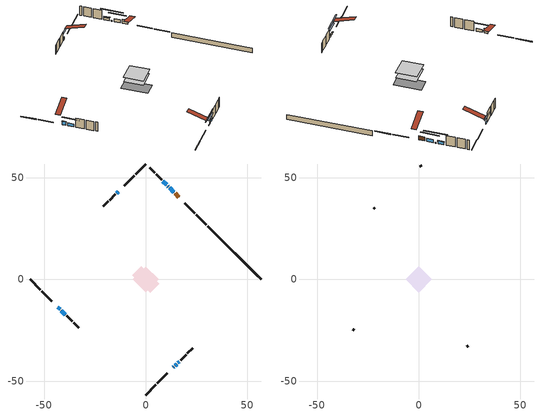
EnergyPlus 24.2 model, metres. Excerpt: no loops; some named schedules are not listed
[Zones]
conditioned space
 floor outside (Floor1 construction): -1.47,0 0,1.47 1.47,0 0,-1.47 z0.46
 floor adiabatic (AdiabaticFloorConstruction): -6.35,0 0,6.35 6.35,0 0,-6.35 z2.9
 floor foundation (Slab1 construction): -6.57,2.09 -2.09,6.57 6.57,-2.09 2.09,-6.57 z-1.98
 wall outside (RimJoist1 construction): 0,-56.82 5.01,-51.81 / -56.82,0 -51.81,-5.01 / 0,56.82 -5.01,51.81 / 29.87,26.95 24.86,31.96 z0.46:0.76
 wall outside (RimJoist2 construction): 5.67,-51.15 10.6,-46.22 / -51.15,-5.67 -46.22,-10.6 / -5.67,51.15 -10.6,46.22 / 24.2,32.62 19.27,37.55 z0.46:0.76
 wall outside (AdiabaticWallConstruction 1): 16.28,40.54 14.46,42.36 z0.46:2.49
 wall outside (AdiabaticWallConstruction): 13.81,43.01 11.77,45.05 z0.46:2.05; -43.24,-13.59 -42.11,-14.71 z0.46:2.22; 11.11,45.71 10.89,45.93 / 13.58,-43.24 13.8,-43.02 z0.46:0.8; -13.58,43.24 -14.3,42.52 / 14.46,-42.37 15.17,-41.65 z0.46:1.58; -41.45,-15.37 -39.6,-17.22 z0.46:1.91; 10.24,46.58 8.48,48.34 z0.46:1.83; 15.83,-40.99 16.44,-40.38 z0.46:1.42
 wall outside (Wall1 construction): 17.1,-39.72 19.87,-36.95 / -38.94,-17.88 -36.17,-20.65 / -14.96,41.86 -17.73,39.09 / 7.83,48.99 5.06,51.76 z0.46:5.34
 wall outside (Wall2 construction): 20.53,-36.29 23.02,-33.8 / -35.51,-21.31 -33.02,-23.8 / -18.39,38.44 -20.88,35.94 / 4.4,52.42 1.9,54.92 z0.46:5.34
 wall foundation (FoundationWall1 construction): 30.53,26.3,-1.98 30.53,26.3,0.46 54.19,2.63,0.46 54.19,2.63,0.41 56.82,0,0.41 56.82,0,-1.98
 window (WindowConstruction): 13.81,43.02 11.77,45.05 z0.46:2.05
 window (WindowConstruction 6): -43.24,-13.59 -42.11,-14.71 z0.46:2.22
 window (WindowConstruction 7): 11.11,45.71 10.9,45.92 z0.46:0.79
 window (WindowConstruction 8): 13.59,-43.24 13.8,-43.02 z0.46:0.79
 window (WindowConstruction 1): -13.59,43.24 -14.3,42.52 z0.46:1.58
 window (WindowConstruction 2): 14.46,-42.36 15.17,-41.65 z0.46:1.58
 window (WindowConstruction 3): -41.45,-15.37 -39.6,-17.22 z0.46:1.9
 window (WindowConstruction 4): 10.24,46.58 8.49,48.34 z0.46:1.83
 window (WindowConstruction 5): 15.83,-40.99 16.44,-40.38 z0.46:1.42
 door (Door): 16.28,40.54 14.46,42.36 z0.46:2.49
 ceiling adiabatic (AdiabaticFloorConstruction): 0,-6.35 6.35,0 0,6.35 -6.35,0 z2.9
attic - vented
 floor to conditioned space (Floor2 construction Reversed): -6.51,0 0,6.51 6.51,0 0,-6.51 z5.34
 wall outside (Wall3 construction): 23.68,-33.14 24.27,-32.55 / -32.36,-24.46 -31.77,-25.05 / -21.54,35.28 -22.13,34.69 / 1.25,55.57 0.66,56.16 z0.46:5.34
 roof outside (Roof1 construction): 12.93,-43.89,5.34 6.58,-37.55,8.33 4.91,-39.22,8.33 11.26,-45.56,5.34; -43.89,-12.93,5.34 -37.55,-6.58,8.33 -39.22,-4.91,8.33 -45.56,-11.26,5.34; -12.93,43.89,5.34 -6.58,37.55,8.33 -4.91,39.22,8.33 -11.26,45.56,5.34; 16.94,39.88,5.34 10.59,33.54,8.33 12.27,31.86,8.33 18.61,38.21,5.34
shading: 9.9,46.92 15.67,41.15 15.96,41.44 10.19,47.21 z4.69; -41.97,-14.86 -43.38,-13.44 -43.67,-13.73 -42.26,-15.15 z2.42; 7.3,49.52 14.7,42.12 14.99,42.41 7.59,49.81 z5.87; 17.39,-39.43 9.99,-46.83 10.28,-47.12 17.68,-39.72 z5.87; -16.17,40.65 -11.72,45.1 -12.01,45.39 -16.46,40.94 z4.22; 17.04,-39.78 12.59,-44.23 12.88,-44.52 17.33,-40.07 z4.22; -37.73,-19.09 -43.32,-13.5 -43.61,-13.79 -38.02,-19.38 z4.54; 8.34,48.48 10.38,46.44 10.67,46.73 8.63,48.77 z2.03; 16.59,-40.24 15.69,-41.13 15.98,-41.43 16.88,-40.53 z1.62
[Building]
Building 1: Terrain=Suburbs
[Site:Location]
Ottawa Intl AP_ON: Latitude {deg}=45.32; Longitude {deg}=-75.67; Time Zone {hr}=-5; Elevation {m}=115; Keep Site Location Information=Yes
[Site:GroundTemperature:Shallow]
1.18808, -1.19398, -1.38475, -0.254337, 4.28362, 8.80044, 12.7163, 15.1969, 15.4076, 13.3901, 9.57408, 5.19582
[Site:WaterMainsTemperature]
Calculation Method=Schedule; Temperature Schedule=mains temperature schedule
[Material] Roughness=Rough; Thermal Absorptance=0.9
Name | Thickness {m} | Conductivity {W/m-K} | Density {kg/m3} | Specific Heat {J/kg-K} | Solar Absorptance | Visible Absorptance
asphalt or fiberglass shingles | 0.00635 | 0.162714 | 1121.4 | 1465.45 | 0.4 | 0.4
ceiling loosefill ins | 0.169333 | 0.0480833 | 16.02 | 1046.75 | 0.7 | 0.7
ceiling stud and cavity | 0.1397 | 0.547142 | 65.682 | 1177.47 | 0.7 | 0.7
concrete 4.0 in. | 0.1016 | 1.803125 | 2242.8 | 837.4 | 0.7 | 0.7
concrete 8.0 in. | 0.2032 | 1.803125 | 2242.8 | 837.4 | 0.7 | 0.7
door material | 0.04445 | 0.053851 | 512.64 | 1214.23 | 0.7 | 0.7
exterior vertical ins | 0.0460229 | 0.029427 | 32.04 | 1214.23 | 0.7 | 0.7
floor covering | 0.0127 | 0.0433444 | 54.468 | 1339.84 | 0.6 | 0.6
floor rigid ins; rim joist rigid ins | 0.051816 | 0.029427 | 32.04 | 1214.23 | 0.7 | 0.7
floor rigid ins 1; wall rigid ins | 0.512978 | 0.029427 | 32.04 | 1214.23 | 0.7 | 0.7
floor stud and cavity | 0.1397 | 0.726555 | 92.3553 | 1139.71 | 0.7 | 0.7
floor stud and cavity 1 | 0.1397 | 1.75129 | 37.0049 | 1207.88 | 0.7 | 0.7
furniture material conditioned space 1 | 0.1524 | 0.115458 | 640.8 | 1214.23 | 0.6 | 0.6
gypsum board | 0.0127 | 0.160291 | 801 | 837.4 | 0.6 | 0.6
gypsum board 1 | 0.0127 | 0.160291 | 801 | 837.4 | 0.7 | 0.7
osb sheathing 0.5 in. | 0.0127 | 0.115458 | 512.64 | 1214.23 | 0.7 | 0.7
osb sheathing 0.75 in. | 0.01905 | 0.115458 | 512.64 | 1214.23 | 0.7 | 0.7
osb sheathing 2.0 in. | 0.0508 | 0.115458 | 512.64 | 1214.23 | 0.7 | 0.7
rim joist stud and cavity | 0.0508 | 0.0451784 | 125.044 | 1163.47 | 0.6 | 0.6
rim joist stud and cavity 1 | 0.0508 | 0.0402607 | 125.044 | 1163.47 | 0.6 | 0.6
wall stud and cavity | 0.1397 | 0.0937807 | 139.0536 | 1170.24 | 0.7 | 0.7
wall stud and cavity 1 | 0.1397 | 0.0943382 | 139.0536 | 1170.24 | 0.7 | 0.7
wall stud and cavity 2 | 0.0889 | 6.9971 | 50.32683 | 1063.81 | 0.6 | 0.6
wall stud and cavity 3 | 0.0889 | 0.380278 | 52.3479 | 1209.89 | 0.7 | 0.7
wall stud and cavity 4 | 0.0889 | 0.391764 | 83.0341 | 1211.67 | 0.7 | 0.7
wood siding | 0.0254 | 0.102417 | 544.68 | 1172.36 | 0.4 | 0.4
wood siding 1 | 0.00254 | 0.102417 | 544.68 | 1172.36 | 0.4 | 0.4
wood siding 2; wood siding 3; wood siding 4 | 0.0254 | 0.102417 | 544.68 | 1172.36 | 0.7 | 0.7
[WindowMaterial:SimpleGlazingSystem]
Name | U-Factor {W/m2-K} | Solar Heat Gain Coefficient
WindowMaterial | 2.90089 | 0.68
WindowMaterial 1 | 3.30346 | 0.65
WindowMaterial 2 | 2.90941 | 0.68
WindowMaterial 3 | 2.91452 | 0.67
WindowMaterial 4 | 3.304596 | 0.64
WindowMaterial 5 | 2.89351 | 0.69
WindowMaterial 6 | 2.67945 | 0.43
[Construction]
AdiabaticFloorConstruction: floor stud and cavity 1, floor rigid ins 1, osb sheathing 0.75 in., floor covering
AdiabaticWallConstruction: wood siding 3, wall rigid ins, wall stud and cavity 3, gypsum board
AdiabaticWallConstruction 1: wood siding 4, wall rigid ins, wall stud and cavity 3, gypsum board
Door: door material
Floor1 construction: floor stud and cavity, floor rigid ins, osb sheathing 0.75 in., floor covering
Floor2 construction Reversed: gypsum board, ceiling stud and cavity, ceiling loosefill ins
FoundationWall1 construction: concrete 8.0 in., gypsum board 1
furniture construction conditioned space 1: furniture material conditioned space 1
PartitionWallConstruction: gypsum board, wall stud and cavity 4, gypsum board
RimJoist1 construction: wood siding 2, osb sheathing 2.0 in., rim joist stud and cavity
RimJoist2 construction: wood siding 2, rim joist rigid ins, osb sheathing 2.0 in., rim joist stud and cavity 1
Roof1 construction: asphalt or fiberglass shingles
Slab1 construction: concrete 4.0 in.
Wall1 construction: wood siding, osb sheathing 0.5 in., wall stud and cavity, gypsum board
Wall2 construction: wood siding, osb sheathing 0.5 in., wall stud and cavity 1, gypsum board
Wall3 construction: wood siding 1, wall stud and cavity 2
WindowConstruction: WindowMaterial
WindowConstruction 1; WindowConstruction 2: WindowMaterial 1
WindowConstruction 3: WindowMaterial 2
WindowConstruction 4: WindowMaterial 3
WindowConstruction 5: WindowMaterial 4
WindowConstruction 6: WindowMaterial 5
WindowConstruction 7; WindowConstruction 8: WindowMaterial 6
[Zone] Multiplier=1; Part of Total Floor Area=Yes
Name | Volume {m3}
attic - vented | 41.2224
conditioned space | 567.5
[Space]
Name | Zone | Volume {m3}
attic - vented 1 | attic - vented | 41.2224
conditioned space 1 | conditioned space | 567.5
[ZoneInfiltration:EffectiveLeakageArea]
infil attic - vented 1: Zone or Space=attic - vented 1; Schedule=Always On Discrete; Effective Air Leakage Area {cm2}=3574.32; Stack Coefficient=0.000547137; Wind Coefficient=1.5804e-05
[ZoneMixing]
whole house fan mix: Zone or Space=attic - vented; Schedule=Always On Continuous; Design Flow Rate Calculation Method=Flow/Zone; Design Flow Rate {m3/s}=0; Source Zone or Space=conditioned space
[SurfaceProperty:ExposedFoundationPerimeter]
Slab1: Exposed Perimeter Calculation Method=TotalExposedPerimeter; Total Exposed Perimeter {m}=37.187
[InternalMass] Zone or ZoneList=conditioned space; Space or SpaceList=conditioned space 1
Name | Construction | Surface Area {m2}
furniture mass conditioned space 1 | furniture construction conditioned space 1 | 65.036
partition wall mass | PartitionWallConstruction | 162.59
[Lights]
interior lighting: Zone or ZoneList or Space or SpaceList=conditioned space 1; Schedule=interior lighting schedule; Design Level Calculation Method=LightingLevel; Lighting Level {W}=343.2; Return Air Fraction=0; Fraction Radiant=0.6; Fraction Visible=0.2; Fraction Replaceable=1
[People]
occupants: Zone or ZoneList or Space or SpaceList=conditioned space 1; Number of People Schedule=occupants schedule; Number of People Calculation Method=People; Number of People=3; Fraction Radiant=0.314171; Sensible Heat Fraction=0.56303; Activity Level Schedule=occupants activity schedule; Carbon Dioxide Generation Rate {m3/s-W}=0; Enable ASHRAE 55 Comfort Warnings=No; Mean Radiant Temperature Calculation Type=EnclosureAveraged
[ElectricEquipment] Zone or ZoneList or Space or SpaceList=conditioned space 1; Design Level Calculation Method=EquipmentLevel
Name | Schedule | Design Level {W} | Fraction Latent | Fraction Radiant | Fraction Lost
clothes dryer | clothes dryer schedule | 140.772 | 0.015 | 0.081 | 0.85
clothes washer | clothes washer schedule | 32.1985 | 0.03 | 0.162 | 0.7
cooking range | cooking range schedule | 215.147 | 0.08 | 0.432 | 0.2
dishwasher | dishwasher schedule | 66.8632 | 0.3 | 0.18 | 0.4
fridge | fridge schedule | 72.9452 | 0 | 0.6 | 0
mech vent bath fan 0 | mech vent bath fan 0 schedule | 50.2 | 0 | 0 | 1
mech vent bath fan 1 | mech vent bath fan 1 schedule | 50.2 | 0 | 0 | 1
mech vent house fan | mech vent house fan schedule | 0 | 0 | 0 | 1
mech vent house fan cfis | mech vent house fan cfis schedule | 0 | 0 | 0 | 0
mech vent range fan 0 | mech vent range fan 0 schedule | 57 | 0 | 0 | 1
misc plug loads | misc plug loads schedule | 494.7 | 0.045 | 0.513 | 0.1
whole house fan | Always On Discrete | 0 | 0 | 0 | 1
[OtherEquipment] Zone or ZoneList or Space or SpaceList=conditioned space 1; Design Level Calculation Method=EquipmentLevel
Name | Fuel Type | Schedule | Design Level {W} | Fraction Latent | Fraction Radiant | Fraction Lost
clothes dryer 1 | Electricity | clothes dryer schedule | 0 | 0.015 | 0.081 | 0.85
cooking range 1 | Electricity | cooking range schedule | 0 | 0.08 | 0.432 | 0.2
general water use latent | None | general water use schedule | 62.594 | 1 | 0 | 0
general water use sensible | None | general water use schedule | -61.6891 | 0 | 0.6 | 0
mech vent house fan latent load | None | Always On Discrete | 0 | 1 | 0 | 0
mech vent house fan sensible load | None | Always On Discrete | 0 | 0 | 0 | 0
water heater energy adjustment1 | NaturalGas | Always On Discrete | 0.01 | 0 | 0 | 1
[ZoneInfiltration:DesignFlowRate] Zone or ZoneList or Space or SpaceList=conditioned space 1; Schedule=Always On Discrete; Design Flow Rate Calculation Method=Flow/Zone; Design Flow Rate {m3/s}=0
infil flow; natural vent flow; whole house fan flow
[Foundation:Kiva]
Foundation Kiva 1: Initial Indoor Air Temperature {C}=18; Wall Height Above Grade {m}=0.459974; Wall Depth Below Slab {m}=0.2032; Custom Block Material Name 1=exterior vertical ins; Custom Block Depth 1 {m}=2.43998; Custom Block X Position 1 {m}=0.2159; Custom Block Z Position 1 {m}=0
[Foundation:Kiva:Settings]
Soil Conductivity {W/m-K}=1.275747; Soil Density {kg/m3}=1842.3; Soil Specific Heat {J/kg-K}=418.7; Ground Solar Absorptivity=0.9; Ground Thermal Absorptivity=0.9; Ground Surface Roughness {m}=0.03; Far-Field Width {m}=40; Deep-Ground Boundary Condition=ZeroFlux; Deep-Ground Depth {m}=40; Minimum Cell Dimension {m}=0.2; Maximum Cell Growth Coefficient=3; Simulation Timestep=Timestep
[Exterior:Lights]
exterior lighting: Schedule=exterior lighting schedule; Design Level {W}=75.6
[Schedule:Constant]
Name | Hourly Value
Always On Continuous; mech vent house fan schedule; mech vent house fan cfis schedule; Always On Discrete | 1
occupants activity schedule | 117.228
fridge schedule | 0
[Schedule:Week:Daily]
interior lighting schedule Week Rule - Jan1-Jan27: interior lighting schedule day, interior lighting schedule day, interior lighting schedule day, interior lighting schedule day, interior lighting schedule day, interior lighting schedule day, interior lighting schedule day, interior lighting schedule default day, interior lighting schedule default day, interior lighting schedule default day, interior lighting schedule default day, interior lighting schedule default day
interior lighting schedule Week Rule - Jan28-Feb3: interior lighting schedule day, interior lighting schedule day, interior lighting schedule day, interior lighting schedule day, interior lighting schedule day 1, interior lighting schedule day 1, interior lighting schedule day 1, interior lighting schedule default day, interior lighting schedule default day, interior lighting schedule default day, interior lighting schedule default day, interior lighting schedule default day
interior lighting schedule Week Rule - Feb4-Feb24: interior lighting schedule day 1, interior lighting schedule day 1, interior lighting schedule day 1, interior lighting schedule day 1, interior lighting schedule day 1, interior lighting schedule day 1, interior lighting schedule day 1, interior lighting schedule default day, interior lighting schedule default day, interior lighting schedule default day, interior lighting schedule default day, interior lighting schedule default day
interior lighting schedule Week Rule - Feb25-Mar3: interior lighting schedule day 1, interior lighting schedule day 1, interior lighting schedule day 1, interior lighting schedule day 1, interior lighting schedule day 2, interior lighting schedule day 2, interior lighting schedule day 2, interior lighting schedule default day, interior lighting schedule default day, interior lighting schedule default day, interior lighting schedule default day, interior lighting schedule default day
interior lighting schedule Week Rule - Mar4-Mar31: interior lighting schedule day 2, interior lighting schedule day 2, interior lighting schedule day 2, interior lighting schedule day 2, interior lighting schedule day 2, interior lighting schedule day 2, interior lighting schedule day 2, interior lighting schedule default day, interior lighting schedule default day, interior lighting schedule default day, interior lighting schedule default day, interior lighting schedule default day
interior lighting schedule Week Rule - Apr1-Apr28: interior lighting schedule day 3, interior lighting schedule day 3, interior lighting schedule day 3, interior lighting schedule day 3, interior lighting schedule day 3, interior lighting schedule day 3, interior lighting schedule day 3, interior lighting schedule default day, interior lighting schedule default day, interior lighting schedule default day, interior lighting schedule default day, interior lighting schedule default day
interior lighting schedule Week Rule - Apr29-May5: interior lighting schedule day 3, interior lighting schedule day 3, interior lighting schedule day 4, interior lighting schedule day 4, interior lighting schedule day 4, interior lighting schedule day 4, interior lighting schedule day 4, interior lighting schedule default day, interior lighting schedule default day, interior lighting schedule default day, interior lighting schedule default day, interior lighting schedule default day
interior lighting schedule Week Rule - May6-May26: interior lighting schedule day 4, interior lighting schedule day 4, interior lighting schedule day 4, interior lighting schedule day 4, interior lighting schedule day 4, interior lighting schedule day 4, interior lighting schedule day 4, interior lighting schedule default day, interior lighting schedule default day, interior lighting schedule default day, interior lighting schedule default day, interior lighting schedule default day
interior lighting schedule Week Rule - May27-Jun2: interior lighting schedule day 4, interior lighting schedule day 4, interior lighting schedule day 4, interior lighting schedule day 4, interior lighting schedule day 4, interior lighting schedule day 5, interior lighting schedule day 5, interior lighting schedule default day, interior lighting schedule default day, interior lighting schedule default day, interior lighting schedule default day, interior lighting schedule default day
interior lighting schedule Week Rule - Jun3-Jun30: interior lighting schedule day 5, interior lighting schedule day 5, interior lighting schedule day 5, interior lighting schedule day 5, interior lighting schedule day 5, interior lighting schedule day 5, interior lighting schedule day 5, interior lighting schedule default day, interior lighting schedule default day, interior lighting schedule default day, interior lighting schedule default day, interior lighting schedule default day
interior lighting schedule Week Rule - Jul1-Jul28: interior lighting schedule day 6, interior lighting schedule day 6, interior lighting schedule day 6, interior lighting schedule day 6, interior lighting schedule day 6, interior lighting schedule day 6, interior lighting schedule day 6, interior lighting schedule default day, interior lighting schedule default day, interior lighting schedule default day, interior lighting schedule default day, interior lighting schedule default day
interior lighting schedule Week Rule - Jul29-Aug4: interior lighting schedule day 6, interior lighting schedule day 6, interior lighting schedule day 6, interior lighting schedule day 7, interior lighting schedule day 7, interior lighting schedule day 7, interior lighting schedule day 7, interior lighting schedule default day, interior lighting schedule default day, interior lighting schedule default day, interior lighting schedule default day, interior lighting schedule default day
interior lighting schedule Week Rule - Aug5-Aug25: interior lighting schedule day 7, interior lighting schedule day 7, interior lighting schedule day 7, interior lighting schedule day 7, interior lighting schedule day 7, interior lighting schedule day 7, interior lighting schedule day 7, interior lighting schedule default day, interior lighting schedule default day, interior lighting schedule default day, interior lighting schedule default day, interior lighting schedule default day
interior lighting schedule Week Rule - Aug26-Sep1: interior lighting schedule day 7, interior lighting schedule day 7, interior lighting schedule day 7, interior lighting schedule day 7, interior lighting schedule day 7, interior lighting schedule day 7, interior lighting schedule day 8, interior lighting schedule default day, interior lighting schedule default day, interior lighting schedule default day, interior lighting schedule default day, interior lighting schedule default day
interior lighting schedule Week Rule - Sep2-Sep29: interior lighting schedule day 8, interior lighting schedule day 8, interior lighting schedule day 8, interior lighting schedule day 8, interior lighting schedule day 8, interior lighting schedule day 8, interior lighting schedule day 8, interior lighting schedule default day, interior lighting schedule default day, interior lighting schedule default day, interior lighting schedule default day, interior lighting schedule default day
interior lighting schedule Week Rule - Sep30-Oct6: interior lighting schedule day 8, interior lighting schedule day 9, interior lighting schedule day 9, interior lighting schedule day 9, interior lighting schedule day 9, interior lighting schedule day 9, interior lighting schedule day 9, interior lighting schedule default day, interior lighting schedule default day, interior lighting schedule default day, interior lighting schedule default day, interior lighting schedule default day
interior lighting schedule Week Rule - Oct7-Oct27: interior lighting schedule day 9, interior lighting schedule day 9, interior lighting schedule day 9, interior lighting schedule day 9, interior lighting schedule day 9, interior lighting schedule day 9, interior lighting schedule day 9, interior lighting schedule default day, interior lighting schedule default day, interior lighting schedule default day, interior lighting schedule default day, interior lighting schedule default day
interior lighting schedule Week Rule - Oct28-Nov3: interior lighting schedule day 9, interior lighting schedule day 9, interior lighting schedule day 9, interior lighting schedule day 9, interior lighting schedule day 10, interior lighting schedule day 10, interior lighting schedule day 10, interior lighting schedule default day, interior lighting schedule default day, interior lighting schedule default day, interior lighting schedule default day, interior lighting schedule default day
interior lighting schedule Week Rule - Nov4-Nov24: interior lighting schedule day 10, interior lighting schedule day 10, interior lighting schedule day 10, interior lighting schedule day 10, interior lighting schedule day 10, interior lighting schedule day 10, interior lighting schedule day 10, interior lighting schedule default day, interior lighting schedule default day, interior lighting schedule default day, interior lighting schedule default day, interior lighting schedule default day
interior lighting schedule Week Rule - Nov25-Dec1: interior lighting schedule day 10, interior lighting schedule day 10, interior lighting schedule day 10, interior lighting schedule day 10, interior lighting schedule day 10, interior lighting schedule day 10, interior lighting schedule day 11, interior lighting schedule default day, interior lighting schedule default day, interior lighting schedule default day, interior lighting schedule default day, interior lighting schedule default day
interior lighting schedule Week Rule - Dec2-Dec31: interior lighting schedule day 11, interior lighting schedule day 11, interior lighting schedule day 11, interior lighting schedule day 11, interior lighting schedule day 11, interior lighting schedule day 11, interior lighting schedule day 11, interior lighting schedule default day, interior lighting schedule default day, interior lighting schedule default day, interior lighting schedule default day, interior lighting schedule default day
occupants schedule Week Rule - Jan1-Dec31: occupants schedule day, occupants schedule day, occupants schedule day, occupants schedule day, occupants schedule day, occupants schedule day, occupants schedule day, occupants schedule default day, occupants schedule default day, occupants schedule default day, occupants schedule default day, occupants schedule default day
clothes dryer schedule Week Rule - Jan1-Dec31: clothes dryer schedule day, clothes dryer schedule day, clothes dryer schedule day, clothes dryer schedule day, clothes dryer schedule day, clothes dryer schedule day, clothes dryer schedule day, clothes dryer schedule default day, clothes dryer schedule default day, clothes dryer schedule default day, clothes dryer schedule default day, clothes dryer schedule default day
clothes washer schedule Week Rule - Jan1-Dec31: clothes washer schedule day, clothes washer schedule day, clothes washer schedule day, clothes washer schedule day, clothes washer schedule day, clothes washer schedule day, clothes washer schedule day, clothes washer schedule default day, clothes washer schedule default day, clothes washer schedule default day, clothes washer schedule default day, clothes washer schedule default day
cooking range schedule Week Rule - Jan1-Dec31: cooking range schedule day, cooking range schedule day, cooking range schedule day, cooking range schedule day, cooking range schedule day, cooking range schedule day, cooking range schedule day, cooking range schedule default day, cooking range schedule default day, cooking range schedule default day, cooking range schedule default day, cooking range schedule default day
dishwasher schedule Week Rule - Jan1-Dec31: dishwasher schedule day, dishwasher schedule day, dishwasher schedule day, dishwasher schedule day, dishwasher schedule day, dishwasher schedule day, dishwasher schedule day, dishwasher schedule default day, dishwasher schedule default day, dishwasher schedule default day, dishwasher schedule default day, dishwasher schedule default day
mech vent bath fan 0 schedule Week Rule - Jan1-Dec31: mech vent bath fan 0 schedule day, mech vent bath fan 0 schedule day, mech vent bath fan 0 schedule day, mech vent bath fan 0 schedule day, mech vent bath fan 0 schedule day, mech vent bath fan 0 schedule day, mech vent bath fan 0 schedule day, mech vent bath fan 0 schedule default day, mech vent bath fan 0 schedule default day, mech vent bath fan 0 schedule default day, mech vent bath fan 0 schedule default day, mech vent bath fan 0 schedule default day
mech vent bath fan 1 schedule Week Rule - Jan1-Dec31: mech vent bath fan 1 schedule day, mech vent bath fan 1 schedule day, mech vent bath fan 1 schedule day, mech vent bath fan 1 schedule day, mech vent bath fan 1 schedule day, mech vent bath fan 1 schedule day, mech vent bath fan 1 schedule day, mech vent bath fan 1 schedule default day, mech vent bath fan 1 schedule default day, mech vent bath fan 1 schedule default day, mech vent bath fan 1 schedule default day, mech vent bath fan 1 schedule default day
mech vent range fan 0 schedule Week Rule - Jan1-Dec31: mech vent range fan 0 schedule day, mech vent range fan 0 schedule day, mech vent range fan 0 schedule day, mech vent range fan 0 schedule day, mech vent range fan 0 schedule day, mech vent range fan 0 schedule day, mech vent range fan 0 schedule day, mech vent range fan 0 schedule default day, mech vent range fan 0 schedule default day, mech vent range fan 0 schedule default day, mech vent range fan 0 schedule default day, mech vent range fan 0 schedule default day
misc plug loads schedule Week Rule - Jan1-Dec31: misc plug loads schedule day, misc plug loads schedule day, misc plug loads schedule day, misc plug loads schedule day, misc plug loads schedule day, misc plug loads schedule day, misc plug loads schedule day, misc plug loads schedule default day, misc plug loads schedule default day, misc plug loads schedule default day, misc plug loads schedule default day, misc plug loads schedule default day
general water use schedule Week Rule - Jan1-Dec31: general water use schedule day, general water use schedule day, general water use schedule day, general water use schedule day, general water use schedule day, general water use schedule day, general water use schedule day, general water use schedule default day, general water use schedule default day, general water use schedule default day, general water use schedule default day, general water use schedule default day
exterior lighting schedule Week Rule - Jan1-Jan27: exterior lighting schedule day, exterior lighting schedule day, exterior lighting schedule day, exterior lighting schedule day, exterior lighting schedule day, exterior lighting schedule day, exterior lighting schedule day, exterior lighting schedule default day, exterior lighting schedule default day, exterior lighting schedule default day, exterior lighting schedule default day, exterior lighting schedule default day
exterior lighting schedule Week Rule - Jan28-Feb3: exterior lighting schedule day, exterior lighting schedule day, exterior lighting schedule day, exterior lighting schedule day, exterior lighting schedule day 1, exterior lighting schedule day 1, exterior lighting schedule day 1, exterior lighting schedule default day, exterior lighting schedule default day, exterior lighting schedule default day, exterior lighting schedule default day, exterior lighting schedule default day
exterior lighting schedule Week Rule - Feb4-Feb24: exterior lighting schedule day 1, exterior lighting schedule day 1, exterior lighting schedule day 1, exterior lighting schedule day 1, exterior lighting schedule day 1, exterior lighting schedule day 1, exterior lighting schedule day 1, exterior lighting schedule default day, exterior lighting schedule default day, exterior lighting schedule default day, exterior lighting schedule default day, exterior lighting schedule default day
exterior lighting schedule Week Rule - Feb25-Mar3: exterior lighting schedule day 1, exterior lighting schedule day 1, exterior lighting schedule day 1, exterior lighting schedule day 1, exterior lighting schedule day 2, exterior lighting schedule day 2, exterior lighting schedule day 2, exterior lighting schedule default day, exterior lighting schedule default day, exterior lighting schedule default day, exterior lighting schedule default day, exterior lighting schedule default day
exterior lighting schedule Week Rule - Mar4-Mar31: exterior lighting schedule day 2, exterior lighting schedule day 2, exterior lighting schedule day 2, exterior lighting schedule day 2, exterior lighting schedule day 2, exterior lighting schedule day 2, exterior lighting schedule day 2, exterior lighting schedule default day, exterior lighting schedule default day, exterior lighting schedule default day, exterior lighting schedule default day, exterior lighting schedule default day
exterior lighting schedule Week Rule - Apr1-Apr28: exterior lighting schedule day 3, exterior lighting schedule day 3, exterior lighting schedule day 3, exterior lighting schedule day 3, exterior lighting schedule day 3, exterior lighting schedule day 3, exterior lighting schedule day 3, exterior lighting schedule default day, exterior lighting schedule default day, exterior lighting schedule default day, exterior lighting schedule default day, exterior lighting schedule default day
exterior lighting schedule Week Rule - Apr29-May5: exterior lighting schedule day 3, exterior lighting schedule day 3, exterior lighting schedule day 4, exterior lighting schedule day 4, exterior lighting schedule day 4, exterior lighting schedule day 4, exterior lighting schedule day 4, exterior lighting schedule default day, exterior lighting schedule default day, exterior lighting schedule default day, exterior lighting schedule default day, exterior lighting schedule default day
exterior lighting schedule Week Rule - May6-May26: exterior lighting schedule day 4, exterior lighting schedule day 4, exterior lighting schedule day 4, exterior lighting schedule day 4, exterior lighting schedule day 4, exterior lighting schedule day 4, exterior lighting schedule day 4, exterior lighting schedule default day, exterior lighting schedule default day, exterior lighting schedule default day, exterior lighting schedule default day, exterior lighting schedule default day
exterior lighting schedule Week Rule - May27-Jun2: exterior lighting schedule day 4, exterior lighting schedule day 4, exterior lighting schedule day 4, exterior lighting schedule day 4, exterior lighting schedule day 4, exterior lighting schedule day 5, exterior lighting schedule day 5, exterior lighting schedule default day, exterior lighting schedule default day, exterior lighting schedule default day, exterior lighting schedule default day, exterior lighting schedule default day
exterior lighting schedule Week Rule - Jun3-Jun30: exterior lighting schedule day 5, exterior lighting schedule day 5, exterior lighting schedule day 5, exterior lighting schedule day 5, exterior lighting schedule day 5, exterior lighting schedule day 5, exterior lighting schedule day 5, exterior lighting schedule default day, exterior lighting schedule default day, exterior lighting schedule default day, exterior lighting schedule default day, exterior lighting schedule default day
exterior lighting schedule Week Rule - Jul1-Jul28: exterior lighting schedule day 6, exterior lighting schedule day 6, exterior lighting schedule day 6, exterior lighting schedule day 6, exterior lighting schedule day 6, exterior lighting schedule day 6, exterior lighting schedule day 6, exterior lighting schedule default day, exterior lighting schedule default day, exterior lighting schedule default day, exterior lighting schedule default day, exterior lighting schedule default day
exterior lighting schedule Week Rule - Jul29-Aug4: exterior lighting schedule day 6, exterior lighting schedule day 6, exterior lighting schedule day 6, exterior lighting schedule day 7, exterior lighting schedule day 7, exterior lighting schedule day 7, exterior lighting schedule day 7, exterior lighting schedule default day, exterior lighting schedule default day, exterior lighting schedule default day, exterior lighting schedule default day, exterior lighting schedule default day
exterior lighting schedule Week Rule - Aug5-Aug25: exterior lighting schedule day 7, exterior lighting schedule day 7, exterior lighting schedule day 7, exterior lighting schedule day 7, exterior lighting schedule day 7, exterior lighting schedule day 7, exterior lighting schedule day 7, exterior lighting schedule default day, exterior lighting schedule default day, exterior lighting schedule default day, exterior lighting schedule default day, exterior lighting schedule default day
exterior lighting schedule Week Rule - Aug26-Sep1: exterior lighting schedule day 7, exterior lighting schedule day 7, exterior lighting schedule day 7, exterior lighting schedule day 7, exterior lighting schedule day 7, exterior lighting schedule day 7, exterior lighting schedule day 8, exterior lighting schedule default day, exterior lighting schedule default day, exterior lighting schedule default day, exterior lighting schedule default day, exterior lighting schedule default day
exterior lighting schedule Week Rule - Sep2-Sep29: exterior lighting schedule day 8, exterior lighting schedule day 8, exterior lighting schedule day 8, exterior lighting schedule day 8, exterior lighting schedule day 8, exterior lighting schedule day 8, exterior lighting schedule day 8, exterior lighting schedule default day, exterior lighting schedule default day, exterior lighting schedule default day, exterior lighting schedule default day, exterior lighting schedule default day
exterior lighting schedule Week Rule - Sep30-Oct6: exterior lighting schedule day 8, exterior lighting schedule day 9, exterior lighting schedule day 9, exterior lighting schedule day 9, exterior lighting schedule day 9, exterior lighting schedule day 9, exterior lighting schedule day 9, exterior lighting schedule default day, exterior lighting schedule default day, exterior lighting schedule default day, exterior lighting schedule default day, exterior lighting schedule default day
exterior lighting schedule Week Rule - Oct7-Oct27: exterior lighting schedule day 9, exterior lighting schedule day 9, exterior lighting schedule day 9, exterior lighting schedule day 9, exterior lighting schedule day 9, exterior lighting schedule day 9, exterior lighting schedule day 9, exterior lighting schedule default day, exterior lighting schedule default day, exterior lighting schedule default day, exterior lighting schedule default day, exterior lighting schedule default day
exterior lighting schedule Week Rule - Oct28-Nov3: exterior lighting schedule day 9, exterior lighting schedule day 9, exterior lighting schedule day 9, exterior lighting schedule day 9, exterior lighting schedule day 10, exterior lighting schedule day 10, exterior lighting schedule day 10, exterior lighting schedule default day, exterior lighting schedule default day, exterior lighting schedule default day, exterior lighting schedule default day, exterior lighting schedule default day
exterior lighting schedule Week Rule - Nov4-Nov24: exterior lighting schedule day 10, exterior lighting schedule day 10, exterior lighting schedule day 10, exterior lighting schedule day 10, exterior lighting schedule day 10, exterior lighting schedule day 10, exterior lighting schedule day 10, exterior lighting schedule default day, exterior lighting schedule default day, exterior lighting schedule default day, exterior lighting schedule default day, exterior lighting schedule default day
[Schedule:Year]
interior lighting schedule: interior lighting schedule Week Rule - Jan1-Jan27, 1, 1, 1, 27, interior lighting schedule Week Rule - Jan28-Feb3, 1, 28, 2, 3, interior lighting schedule Week Rule - Feb4-Feb24, 2, 4, 2, 24, interior lighting schedule Week Rule - Feb25-Mar3, 2, 25, 3, 3, interior lighting schedule Week Rule - Mar4-Mar31, 3, 4, 3, 31, interior lighting schedule Week Rule - Apr1-Apr28, 4, 1, 4, 28, interior lighting schedule Week Rule - Apr29-May5, 4, 29, 5, 5, interior lighting schedule Week Rule - May6-May26, 5, 6, 5, 26, interior lighting schedule Week Rule - May27-Jun2, 5, 27, 6, 2, interior lighting schedule Week Rule - Jun3-Jun30, 6, 3, 6, 30, interior lighting schedule Week Rule - Jul1-Jul28, 7, 1, 7, 28, interior lighting schedule Week Rule - Jul29-Aug4, 7, 29, 8, 4, interior lighting schedule Week Rule - Aug5-Aug25, 8, 5, 8, 25, interior lighting schedule Week Rule - Aug26-Sep1, 8, 26, 9, 1, interior lighting schedule Week Rule - Sep2-Sep29, 9, 2, 9, 29, interior lighting schedule Week Rule - Sep30-Oct6, 9, 30, 10, 6, interior lighting schedule Week Rule - Oct7-Oct27, 10, 7, 10, 27, interior lighting schedule Week Rule - Oct28-Nov3, 10, 28, 11, 3, interior lighting schedule Week Rule - Nov4-Nov24, 11, 4, 11, 24, interior lighting schedule Week Rule - Nov25-Dec1, 11, 25, 12, 1, interior lighting schedule Week Rule - Dec2-Dec31, 12, 2, 12, 31
occupants schedule: occupants schedule Week Rule - Jan1-Dec31, 1, 1, 12, 31
clothes dryer schedule: clothes dryer schedule Week Rule - Jan1-Dec31, 1, 1, 12, 31
clothes washer schedule: clothes washer schedule Week Rule - Jan1-Dec31, 1, 1, 12, 31
cooking range schedule: cooking range schedule Week Rule - Jan1-Dec31, 1, 1, 12, 31
dishwasher schedule: dishwasher schedule Week Rule - Jan1-Dec31, 1, 1, 12, 31
mech vent bath fan 0 schedule: mech vent bath fan 0 schedule Week Rule - Jan1-Dec31, 1, 1, 12, 31
mech vent bath fan 1 schedule: mech vent bath fan 1 schedule Week Rule - Jan1-Dec31, 1, 1, 12, 31
mech vent range fan 0 schedule: mech vent range fan 0 schedule Week Rule - Jan1-Dec31, 1, 1, 12, 31
misc plug loads schedule: misc plug loads schedule Week Rule - Jan1-Dec31, 1, 1, 12, 31
general water use schedule: general water use schedule Week Rule - Jan1-Dec31, 1, 1, 12, 31
exterior lighting schedule: exterior lighting schedule Week Rule - Jan1-Jan27, 1, 1, 1, 27, exterior lighting schedule Week Rule - Jan28-Feb3, 1, 28, 2, 3, exterior lighting schedule Week Rule - Feb4-Feb24, 2, 4, 2, 24, exterior lighting schedule Week Rule - Feb25-Mar3, 2, 25, 3, 3, exterior lighting schedule Week Rule - Mar4-Mar31, 3, 4, 3, 31, exterior lighting schedule Week Rule - Apr1-Apr28, 4, 1, 4, 28, exterior lighting schedule Week Rule - Apr29-May5, 4, 29, 5, 5, exterior lighting schedule Week Rule - May6-May26, 5, 6, 5, 26, exterior lighting schedule Week Rule - May27-Jun2, 5, 27, 6, 2, exterior lighting schedule Week Rule - Jun3-Jun30, 6, 3, 6, 30, exterior lighting schedule Week Rule - Jul1-Jul28, 7, 1, 7, 28, exterior lighting schedule Week Rule - Jul29-Aug4, 7, 29, 8, 4, exterior lighting schedule Week Rule - Aug5-Aug25, 8, 5, 8, 25, exterior lighting schedule Week Rule - Aug26-Sep1, 8, 26, 9, 1, exterior lighting schedule Week Rule - Sep2-Sep29, 9, 2, 9, 29, exterior lighting schedule Week Rule - Sep30-Oct6, 9, 30, 10, 6, exterior lighting schedule Week Rule - Oct7-Oct27, 10, 7, 10, 27, exterior lighting schedule Week Rule - Oct28-Nov3, 10, 28, 11, 3, exterior lighting schedule Week Rule - Nov4-Nov24, 11, 4, 11, 24, exterior lighting schedule Week Rule - Nov25-Dec1, 11, 25, 12, 1, exterior lighting schedule Week Rule - Dec2-Dec31, 12, 2, 12, 31
[Schedule:Compact]
mains temperature schedule: Through: 01/01, For: AllDays, Until: 24:00, 5.98056, Through: 01/02, For: AllDays, Until: 24:00, 5.90111, Through: 01/03, For: AllDays, Until: 24:00, 5.82222, Through: 01/04, For: AllDays, Until: 24:00, 5.74556, Through: 01/05, For: AllDays, Until: 24:00, 5.66944, Through: 01/06, For: AllDays, Until: 24:00, 5.595, Through: 01/07, For: AllDays, Until: 24:00, 5.52222, Through: 01/08, For: AllDays, Until: 24:00, 5.45, Through: 01/09, For: AllDays, Until: 24:00, 5.38, Through: 01/10, For: AllDays, Until: 24:00, 5.31111, Through: 01/11, For: AllDays, Until: 24:00, 5.24333, Through: 01/12, For: AllDays, Until: 24:00, 5.17778, Through: 01/13, For: AllDays, Until: 24:00, 5.11333, Through: 01/14, For: AllDays, Until: 24:00, 5.05, Through: 01/15, For: AllDays, Until: 24:00, 4.98833, Through: 01/16, For: AllDays, Until: 24:00, 4.92889, Through: 01/17, For: AllDays, Until: 24:00, 4.87, Through: 01/18, For: AllDays, Until: 24:00, 4.81333, Through: 01/19, For: AllDays, Until: 24:00, 4.75833, Through: 01/20, For: AllDays, Until: 24:00, 4.70444, Through: 01/21, For: AllDays, Until: 24:00, 4.65278, Through: 01/22, For: AllDays, Until: 24:00, 4.60222, Through: 01/23, For: AllDays, Until: 24:00, 4.55333, Through: 01/24, For: AllDays, Until: 24:00, 4.50667, Through: 01/25, For: AllDays, Until: 24:00, 4.46111, Through: 01/26, For: AllDays, Until: 24:00, 4.41722, Through: 01/27, For: AllDays, Until: 24:00, 4.37556, Through: 01/28, For: AllDays, Until: 24:00, 4.335, Through: 01/29, For: AllDays, Until: 24:00, 4.29667, Through: 01/30, For: AllDays, Until: 24:00, 4.26, Through: 01/31, For: AllDays, Until: 24:00, 4.225, Through: 02/01, For: AllDays, Until: 24:00, 4.19167, Through: 02/02, For: AllDays, Until: 24:00, 4.16, Through: 02/03, For: AllDays, Until: 24:00, 4.13056, Through: 02/04, For: AllDays, Until: 24:00, 4.10278, Through: 02/05, For: AllDays, Until: 24:00, 4.07667, Through: 02/06, For: AllDays, Until: 24:00, 4.05222, Through: 02/07, For: AllDays, Until: 24:00, 4.03, Through: 02/08, For: AllDays, Until: 24:00, 4.00889, Through: 02/09, For: AllDays, Until: 24:00, 3.99056, Through: 02/10, For: AllDays, Until: 24:00, 3.97333, Through: 02/11, For: AllDays, Until: 24:00, 3.95833, Through: 02/12, For: AllDays, Until: 24:00, 3.945, Through: 02/13, For: AllDays, Until: 24:00, 3.93333, Through: 02/14, For: AllDays, Until: 24:00, 3.92389, Through: 02/15, For: AllDays, Until: 24:00, 3.91611, Through: 02/16, For: AllDays, Until: 24:00, 3.91, Through: 02/17, For: AllDays, Until: 24:00, 3.90611, Through: 02/18, For: AllDays, Until: 24:00, 3.90389, Through: 02/19, For: AllDays, Until: 24:00, 3.90389, Through: 02/20, For: AllDays, Until: 24:00, 3.905, Through: 02/21, For: AllDays, Until: 24:00, 3.90889, Through: 02/22, For: AllDays, Until: 24:00, 3.91389, Through: 02/23, For: AllDays, Until: 24:00, 3.92111, Through: 02/24, For: AllDays, Until: 24:00, 3.93, Through: 02/25, For: AllDays, Until: 24:00, 3.94056, Through: 02/26, For: AllDays, Until: 24:00, 3.95333, Through: 02/27, For: AllDays, Until: 24:00, 3.96778, Through: 02/28, For: AllDays, Until: 24:00, 3.98444, Through: 03/01, For: AllDays, Until: 24:00, 4.00278, Through: 03/02, For: AllDays, Until: 24:00, 4.02278, Through: 03/03, For: AllDays, Until: 24:00, 4.04444, Through: 03/04, For: AllDays, Until: 24:00, 4.06833, Through: 03/05, For: AllDays, Until: 24:00, 4.09389, Through: 03/06, For: AllDays, Until: 24:00, 4.12111, Through: 03/07, For: AllDays, Until: 24:00, 4.15, Through: 03/08, For: AllDays, Until: 24:00, 4.18111, Through: 03/09, For: AllDays, Until: 24:00, 4.21333, Through: 03/10, For: AllDays, Until: 24:00, 4.24778, Through: 03/11, For: AllDays, Until: 24:00, 4.28389, Through: 03/12, For: AllDays, Until: 24:00, 4.32222, Through: 03/13, For: AllDays, Until: 24:00, 4.36167, Through: 03/14, For: AllDays, Until: 24:00, 4.40333, Through: 03/15, For: AllDays, Until: 24:00, 4.44611, Through: 03/16, For: AllDays, Until: 24:00, 4.49111, Through: 03/17, For: AllDays, Until: 24:00, 4.53722, Through: 03/18, For: AllDays, Until: 24:00, 4.58556, Through: 03/19, For: AllDays, Until: 24:00, 4.63556, Through: 03/20, For: AllDays, Until: 24:00, 4.68667, Through: 03/21, For: AllDays, Until: 24:00, 4.74, Through: 03/22, For: AllDays, Until: 24:00, 4.79444, Through: 03/23, For: AllDays, Until: 24:00, 4.85111, Through: 03/24, For: AllDays, Until: 24:00, 4.90889, Through: 03/25, For: AllDays, Until: 24:00, 4.96833, Through: 03/26, For: AllDays, Until: 24:00, 5.02944, Through: 03/27, For: AllDays, Until: 24:00, 5.09167, Through: 03/28, For: AllDays, Until: 24:00, 5.15556, Through: 03/29, For: AllDays, Until: 24:00, 5.22111, Through: 03/30, For: AllDays, Until: 24:00, 5.28833, Through: 03/31, For: AllDays, Until: 24:00, 5.35667, Through: 04/01, For: AllDays, Until: 24:00, 5.42667, Through: 04/02, For: AllDays, Until: 24:00, 5.49778, Through: 04/03, For: AllDays, Until: 24:00, 5.57056, Through: 04/04, For: AllDays, Until: 24:00, 5.64444, Through: 04/05, For: AllDays, Until: 24:00, 5.71944, Through: 04/06, For: AllDays, Until: 24:00, 5.79611, Through: 04/07, For: AllDays, Until: 24:00, 5.87444, Through: 04/08, For: AllDays, Until: 24:00, 5.95389, Through: 04/09, For: AllDays, Until: 24:00, 6.03389, Through: 04/10, For: AllDays, Until: 24:00, 6.11611, Through: 04/11, For: AllDays, Until: 24:00, 6.19889, Through: 04/12, For: AllDays, Until: 24:00, 6.28278, Through: 04/13, For: AllDays, Until: 24:00, 6.36833, Through: 04/14, For: AllDays, Until: 24:00, 6.45444, Through: 04/15, For: AllDays, Until: 24:00, 6.54222, Through: 04/16, For: AllDays, Until: 24:00, 6.63056, Through: 04/17, For: AllDays, Until: 24:00, 6.72056, Through: 04/18, For: AllDays, Until: 24:00, 6.81111, Through: 04/19, For: AllDays, Until: 24:00, 6.90278, Through: 04/20, For: AllDays, Until: 24:00, 6.99556, Through: 04/21, For: AllDays, Until: 24:00, 7.08889, Through: 04/22, For: AllDays, Until: 24:00, 7.18333, Through: 04/23, For: AllDays, Until: 24:00, 7.27889, Through: 04/24, For: AllDays, Until: 24:00, 7.375, Through: 04/25, For: AllDays, Until: 24:00, 7.47222, Through: 04/26, For: AllDays, Until: 24:00, 7.57, Through: 04/27, For: AllDays, Until: 24:00, 7.66889, Through: 04/28, For: AllDays, Until: 24:00, 7.76833, Through: 04/29, For: AllDays, Until: 24:00, 7.86833, Through: 04/30, For: AllDays, Until: 24:00, 7.96889, Through: 05/01, For: AllDays, Until: 24:00, 8.07056, Through: 05/02, For: AllDays, Until: 24:00, 8.17278, Through: 05/03, For: AllDays, Until: 24:00, 8.275, Through: 05/04, For: AllDays, Until: 24:00, 8.37833, Through: 05/05, For: AllDays, Until: 24:00, 8.48222, Through: 05/06, For: AllDays, Until: 24:00, 8.58667, Through: 05/07, For: AllDays, Until: 24:00, 8.69111, Through: 05/08, For: AllDays, Until: 24:00, 8.79667, Through: 05/09, For: AllDays, Until: 24:00, 8.90222, Through: 05/10, For: AllDays, Until: 24:00, 9.00833, Through: 05/11, For: AllDays, Until: 24:00, 9.11444, Through: 05/12, For: AllDays, Until: 24:00, 9.22111, Through: 05/13, For: AllDays, Until: 24:00, 9.32778, Through: 05/14, For: AllDays, Until: 24:00, 9.435, Through: 05/15, For: AllDays, Until: 24:00, 9.54278, Through: 05/16, For: AllDays, Until: 24:00, 9.65, Through: 05/17, For: AllDays, Until: 24:00, 9.75778, Through: 05/18, For: AllDays, Until: 24:00, 9.86611, Through: 05/19, For: AllDays, Until: 24:00, 9.97389, Through: 05/20, For: AllDays, Until: 24:00, 10.0822, Through: 05/21, For: AllDays, Until: 24:00, 10.19, Through: 05/22, For: AllDays, Until: 24:00, 10.2983, Through: 05/23, For: AllDays, Until: 24:00, 10.4061, Through: 05/24, For: AllDays, Until: 24:00, 10.5139, Through: 05/25, For: AllDays, Until: 24:00, 10.6222, Through: 05/26, For: AllDays, Until: 24:00, 10.73, Through: 05/27, For: AllDays, Until: 24:00, 10.8372, Through: 05/28, For: AllDays, Until: 24:00, 10.945, Through: 05/29, For: AllDays, Until: 24:00, 11.0517, Through: 05/30, For: AllDays, Until: 24:00, 11.1589, Through: 05/31, For: AllDays, Until: 24:00, 11.2656, Through: 06/01, For: AllDays, Until: 24:00, 11.3717, Through: 06/02, For: AllDays, Until: 24:00, 11.4778, Through: 06/03, For: AllDays, Until: 24:00, 11.5833, Through: 06/04, For: AllDays, Until: 24:00, 11.6883, Through: 06/05, For: AllDays, Until: 24:00, 11.7933, Through: 06/06, For: AllDays, Until: 24:00, 11.8972, Through: 06/07, For: AllDays, Until: 24:00, 12.0011, Through: 06/08, For: AllDays, Until: 24:00, 12.1044, Through: 06/09, For: AllDays, Until: 24:00, 12.2067, Through: 06/10, For: AllDays, Until: 24:00, 12.3089, Through: 06/11, For: AllDays, Until: 24:00, 12.4106, Through: 06/12, For: AllDays, Until: 24:00, 12.5111, Through: 06/13, For: AllDays, Until: 24:00, 12.6111, Through: 06/14, For: AllDays, Until: 24:00, 12.7106, Through: 06/15, For: AllDays, Until: 24:00, 12.8089, Through: 06/16, For: AllDays, Until: 24:00, 12.9067, Through: 06/17, For: AllDays, Until: 24:00, 13.0039, Through: 06/18, For: AllDays, Until: 24:00, 13.1, Through: 06/19, For: AllDays, Until: 24:00, 13.195, Through: 06/20, For: AllDays, Until: 24:00, 13.2894, Through: 06/21, For: AllDays, Until: 24:00, 13.3833, Through: 06/22, For: AllDays, Until: 24:00, 13.4756, Through: 06/23, For: AllDays, Until: 24:00, 13.5672, Through: 06/24, For: AllDays, Until: 24:00, 13.6578, Through: 06/25, For: AllDays, Until: 24:00, 13.7472, Through: 06/26, For: AllDays, Until: 24:00, 13.8356, Through: 06/27, For: AllDays, Until: 24:00, 13.9233, Through: 06/28, For: AllDays, Until: 24:00, 14.0094, Through: 06/29, For: AllDays, Until: 24:00, 14.0944, Through: 06/30, For: AllDays, Until: 24:00, 14.1789, Through: 07/01, For: AllDays, Until: 24:00, 14.2617, Through: 07/02, For: AllDays, Until: 24:00, 14.3433, Through: 07/03, For: AllDays, Until: 24:00, 14.4233, Through: 07/04, For: AllDays, Until: 24:00, 14.5028, Through: 07/05, For: AllDays, Until: 24:00, 14.5806, Through: 07/06, For: AllDays, Until: 24:00, 14.6567, Through: 07/07, For: AllDays, Until: 24:00, 14.7322, Through: 07/08, For: AllDays, Until: 24:00, 14.8061, Through: 07/09, For: AllDays, Until: 24:00, 14.8783, Through: 07/10, For: AllDays, Until: 24:00, 14.9494, Through: 07/11, For: AllDays, Until: 24:00, 15.0194, Through: 07/12, For: AllDays, Until: 24:00, 15.0878, Through: 07/13, For: AllDays, Until: 24:00, 15.1544, Through: 07/14, For: AllDays, Until: 24:00, 15.22, Through: 07/15, For: AllDays, Until: 24:00, 15.2833, Through: 07/16, For: AllDays, Until: 24:00, 15.3461, Through: 07/17, For: AllDays, Until: 24:00, 15.4067, Through: 07/18, For: AllDays, Until: 24:00, 15.4661, Through: 07/19, For: AllDays, Until: 24:00, 15.5239, Through: 07/20, For: AllDays, Until: 24:00, 15.58, Through: 07/21, For: AllDays, Until: 24:00, 15.6344, Through: 07/22, For: AllDays, Until: 24:00, 15.6872, Through: 07/23, For: AllDays, Until: 24:00, 15.7383, Through: 07/24, For: AllDays, Until: 24:00, 15.7883, Through: 07/25, For: AllDays, Until: 24:00, 15.8361, Through: 07/26, For: AllDays, Until: 24:00, 15.8822, Through: 07/27, For: AllDays, Until: 24:00, 15.9272, Through: 07/28, For: AllDays, Until: 24:00, 15.97, Through: 07/29, For: AllDays, Until: 24:00, 16.0111, Through: 07/30, For: AllDays, Until: 24:00, 16.0506, Through: 07/31, For: AllDays, Until: 24:00, 16.0883, Through: 08/01, For: AllDays, Until: 24:00, 16.1244, Through: 08/02, For: AllDays, Until: 24:00, 16.1583, Through: 08/03, For: AllDays, Until: 24:00, 16.1911, Through: 08/04, For: AllDays, Until: 24:00, 16.2217, Through: 08/05, For: AllDays, Until: 24:00, 16.2506, Through: 08/06, For: AllDays, Until: 24:00, 16.2778, Through: 08/07, For: AllDays, Until: 24:00, 16.3028, Through: 08/08, For: AllDays, Until: 24:00, 16.3267, Through: 08/09, For: AllDays, Until: 24:00, 16.3483, Through: 08/10, For: AllDays, Until: 24:00, 16.3678, Through: 08/11, For: AllDays, Until: 24:00, 16.3861, Through: 08/12, For: AllDays, Until: 24:00, 16.4022, Through: 08/13, For: AllDays, Until: 24:00, 16.4167, Through: 08/14, For: AllDays, Until: 24:00, 16.4289, Through: 08/15, For: AllDays, Until: 24:00, 16.4394, Through: 08/16, For: AllDays, Until: 24:00, 16.4483, Through: 08/17, For: AllDays, Until: 24:00, 16.455, Through: 08/18, For: AllDays, Until: 24:00, 16.4606, Through: 08/19, For: AllDays, Until: 24:00, 16.4633, Through: 08/20, For: AllDays, Until: 24:00, 16.465, Through: 08/21, For: AllDays, Until: 24:00, 16.4644, Through: 08/22, For: AllDays, Until: 24:00, 16.4622, Through: 08/23, For: AllDays, Until: 24:00, 16.4578, Through: 08/24, For: AllDays, Until: 24:00, 16.4517, Through: 08/25, For: AllDays, Until: 24:00, 16.4439, Through: 08/26, For: AllDays, Until: 24:00, 16.4339, Through: 08/27, For: AllDays, Until: 24:00, 16.4222, Through: 08/28, For: AllDays, Until: 24:00, 16.4089, Through: 08/29, For: AllDays, Until: 24:00, 16.3933, Through: 08/30, For: AllDays, Until: 24:00, 16.3761, Through: 08/31, For: AllDays, Until: 24:00, 16.3572, Through: 09/01, For: AllDays, Until: 24:00, 16.3361, Through: 09/02, For: AllDays, Until: 24:00, 16.3139, Through: 09/03, For: AllDays, Until: 24:00, 16.2894, Through: 09/04, For: AllDays, Until: 24:00, 16.2628, Through: 09/05, For: AllDays, Until: 24:00, 16.235, Through: 09/06, For: AllDays, Until: 24:00, 16.205, Through: 09/07, For: AllDays, Until: 24:00, 16.1733, Through: 09/08, For: AllDays, Until: 24:00, 16.14, Through: 09/09, For: AllDays, Until: 24:00, 16.1044, Through: 09/10, For: AllDays, Until: 24:00, 16.0678, Through: 09/11, For: AllDays, Until: 24:00, 16.0289, Through: 09/12, For: AllDays, Until: 24:00, 15.9889, Through: 09/13, For: AllDays, Until: 24:00, 15.9467, Through: 09/14, For: AllDays, Until: 24:00, 15.9028, Through: 09/15, For: AllDays, Until: 24:00, 15.8572, Through: 09/16, For: AllDays, Until: 24:00, 15.81, Through: 09/17, For: AllDays, Until: 24:00, 15.7611, Through: 09/18, For: AllDays, Until: 24:00, 15.7106, Through: 09/19, For: AllDays, Until: 24:00, 15.6583, Through: 09/20, For: AllDays, Until: 24:00, 15.6044, Through: 09/21, For: AllDays, Until: 24:00, 15.5489, Through: 09/22, For: AllDays, Until: 24:00, 15.4922, Through: 09/23, For: AllDays, Until: 24:00, 15.4333, Through: 09/24, For: AllDays, Until: 24:00, 15.3733, Through: 09/25, For: AllDays, Until: 24:00, 15.3117, Through: 09/26, For: AllDays, Until: 24:00, 15.2483, Through: 09/27, For: AllDays, Until: 24:00, 15.1839, Through: 09/28, For: AllDays, Until: 24:00, 15.1178, Through: 09/29, For: AllDays, Until: 24:00, 15.05, Through: 09/30, For: AllDays, Until: 24:00, 14.9811, Through: 10/01, For: AllDays, Until: 24:00, 14.9106, Through: 10/02, For: AllDays, Until: 24:00, 14.8389, Through: 10/03, For: AllDays, Until: 24:00, 14.7656, Through: 10/04, For: AllDays, Until: 24:00, 14.6906, Through: 10/05, For: AllDays, Until: 24:00, 14.615, Through: 10/06, For: AllDays, Until: 24:00, 14.5378, Through: 10/07, For: AllDays, Until: 24:00, 14.4589, Through: 10/08, For: AllDays, Until: 24:00, 14.3794, Through: 10/09, For: AllDays, Until: 24:00, 14.2983, Through: 10/10, For: AllDays, Until: 24:00, 14.2161, Through: 10/11, For: AllDays, Until: 24:00, 14.1322, Through: 10/12, For: AllDays, Until: 24:00, 14.0478, Through: 10/13, For: AllDays, Until: 24:00, 13.9622, Through: 10/14, For: AllDays, Until: 24:00, 13.875, Through: 10/15, For: AllDays, Until: 24:00, 13.7872, Through: 10/16, For: AllDays, Until: 24:00, 13.6983, Through: 10/17, For: AllDays, Until: 24:00, 13.6078, Through: 10/18, For: AllDays, Until: 24:00, 13.5167, Through: 10/19, For: AllDays, Until: 24:00, 13.425, Through: 10/20, For: AllDays, Until: 24:00, 13.3317, Through: 10/21, For: AllDays, Until: 24:00, 13.2378, Through: 10/22, For: AllDays, Until: 24:00, 13.1428, Through: 10/23, For: AllDays, Until: 24:00, 13.0472, Through: 10/24, For: AllDays, Until: 24:00, 12.9506, Through: 10/25, For: AllDays, Until: 24:00, 12.8528, Through: 10/26, For: AllDays, Until: 24:00, 12.755, Through: 10/27, For: AllDays, Until: 24:00, 12.6556, Through: 10/28, For: AllDays, Until: 24:00, 12.5561, Through: 10/29, For: AllDays, Until: 24:00, 12.4556, Through: 10/30, For: AllDays, Until: 24:00, 12.3544, Through: 10/31, For: AllDays, Until: 24:00, 12.2528, Through: 11/01, For: AllDays, Until: 24:00, 12.1506, Through: 11/02, For: AllDays, Until: 24:00, 12.0472, Through: 11/03, For: AllDays, Until: 24:00, 11.9439, Through: 11/04, For: AllDays, Until: 24:00, 11.84, Through: 11/05, For: AllDays, Until: 24:00, 11.7356, Through: 11/06, For: AllDays, Until: 24:00, 11.6306, Through: 11/07, For: AllDays, Until: 24:00, 11.525, Through: 11/08, For: AllDays, Until: 24:00, 11.4194, Through: 11/09, For: AllDays, Until: 24:00, 11.3133, Through: 11/10, For: AllDays, Until: 24:00, 11.2067, Through: 11/11, For: AllDays, Until: 24:00, 11.1, Through: 11/12, For: AllDays, Until: 24:00, 10.9928, Through: 11/13, For: AllDays, Until: 24:00, 10.8856, Through: 11/14, For: AllDays, Until: 24:00, 10.7778, Through: 11/15, For: AllDays, Until: 24:00, 10.6706, Through: 11/16, For: AllDays, Until: 24:00, 10.5628, Through: 11/17, For: AllDays, Until: 24:00, 10.4544, Through: 11/18, For: AllDays, Until: 24:00, 10.3467, Through: 11/19, For: AllDays, Until: 24:00, 10.2383, Through: 11/20, For: AllDays, Until: 24:00, 10.1306, Through: 11/21, For: AllDays, Until: 24:00, 10.0222, Through: 11/22, For: AllDays, Until: 24:00, 9.91444, Through: 11/23, For: AllDays, Until: 24:00, 9.80667, Through: 11/24, For: AllDays, Until: 24:00, 9.69833, Through: 11/25, For: AllDays, Until: 24:00, 9.59111, Through: 11/26, For: AllDays, Until: 24:00, 9.48333, Through: 11/27, For: AllDays, Until: 24:00, 9.37611, Through: 11/28, For: AllDays, Until: 24:00, 9.26889, Through: 11/29, For: AllDays, Until: 24:00, 9.16222, Through: 11/30, For: AllDays, Until: 24:00, 9.05556, Through: 12/01, For: AllDays, Until: 24:00, 8.94944, Through: 12/02, For: AllDays, Until: 24:00, 8.84389, Through: 12/03, For: AllDays, Until: 24:00, 8.73833, Through: 12/04, For: AllDays, Until: 24:00, 8.63333, Through: 12/05, For: AllDays, Until: 24:00, 8.52889, Through: 12/06, For: AllDays, Until: 24:00, 8.425, Through: 12/07, For: AllDays, Until: 24:00, 8.32167, Through: 12/08, For: AllDays, Until: 24:00, 8.21833, Through: 12/09, For: AllDays, Until: 24:00, 8.11611, Through: 12/10, For: AllDays, Until: 24:00, 8.01444, Through: 12/11, For: AllDays, Until: 24:00, 7.91333, Through: 12/12, For: AllDays, Until: 24:00, 7.81278, Through: 12/13, For: AllDays, Until: 24:00, 7.71333, Through: 12/14, For: AllDays, Until: 24:00, 7.61389, Through: 12/15, For: AllDays, Until: 24:00, 7.51611, Through: 12/16, For: AllDays, Until: 24:00, 7.41833, Through: 12/17, For: AllDays, Until: 24:00, 7.32167, Through: 12/18, For: AllDays, Until: 24:00, 7.22611, Through: 12/19, For: AllDays, Until: 24:00, 7.13111, Through: 12/20, For: AllDays, Until: 24:00, 7.03722, Through: 12/21, For: AllDays, Until: 24:00, 6.94389, Through: 12/22, For: AllDays, Until: 24:00, 6.85222, Through: 12/23, For: AllDays, Until: 24:00, 6.76111, Through: 12/24, For: AllDays, Until: 24:00, 6.67056, Through: 12/25, For: AllDays, Until: 24:00, 6.58167, Through: 12/26, For: AllDays, Until: 24:00, 6.49389, Through: 12/27, For: AllDays, Until: 24:00, 6.40667, Through: 12/28, For: AllDays, Until: 24:00, 6.32111, Through: 12/29, For: AllDays, Until: 24:00, 6.23611, Through: 12/30, For: AllDays, Until: 24:00, 6.15278, Through: 12/31, For: AllDays, Until: 24:00, 6.07056
